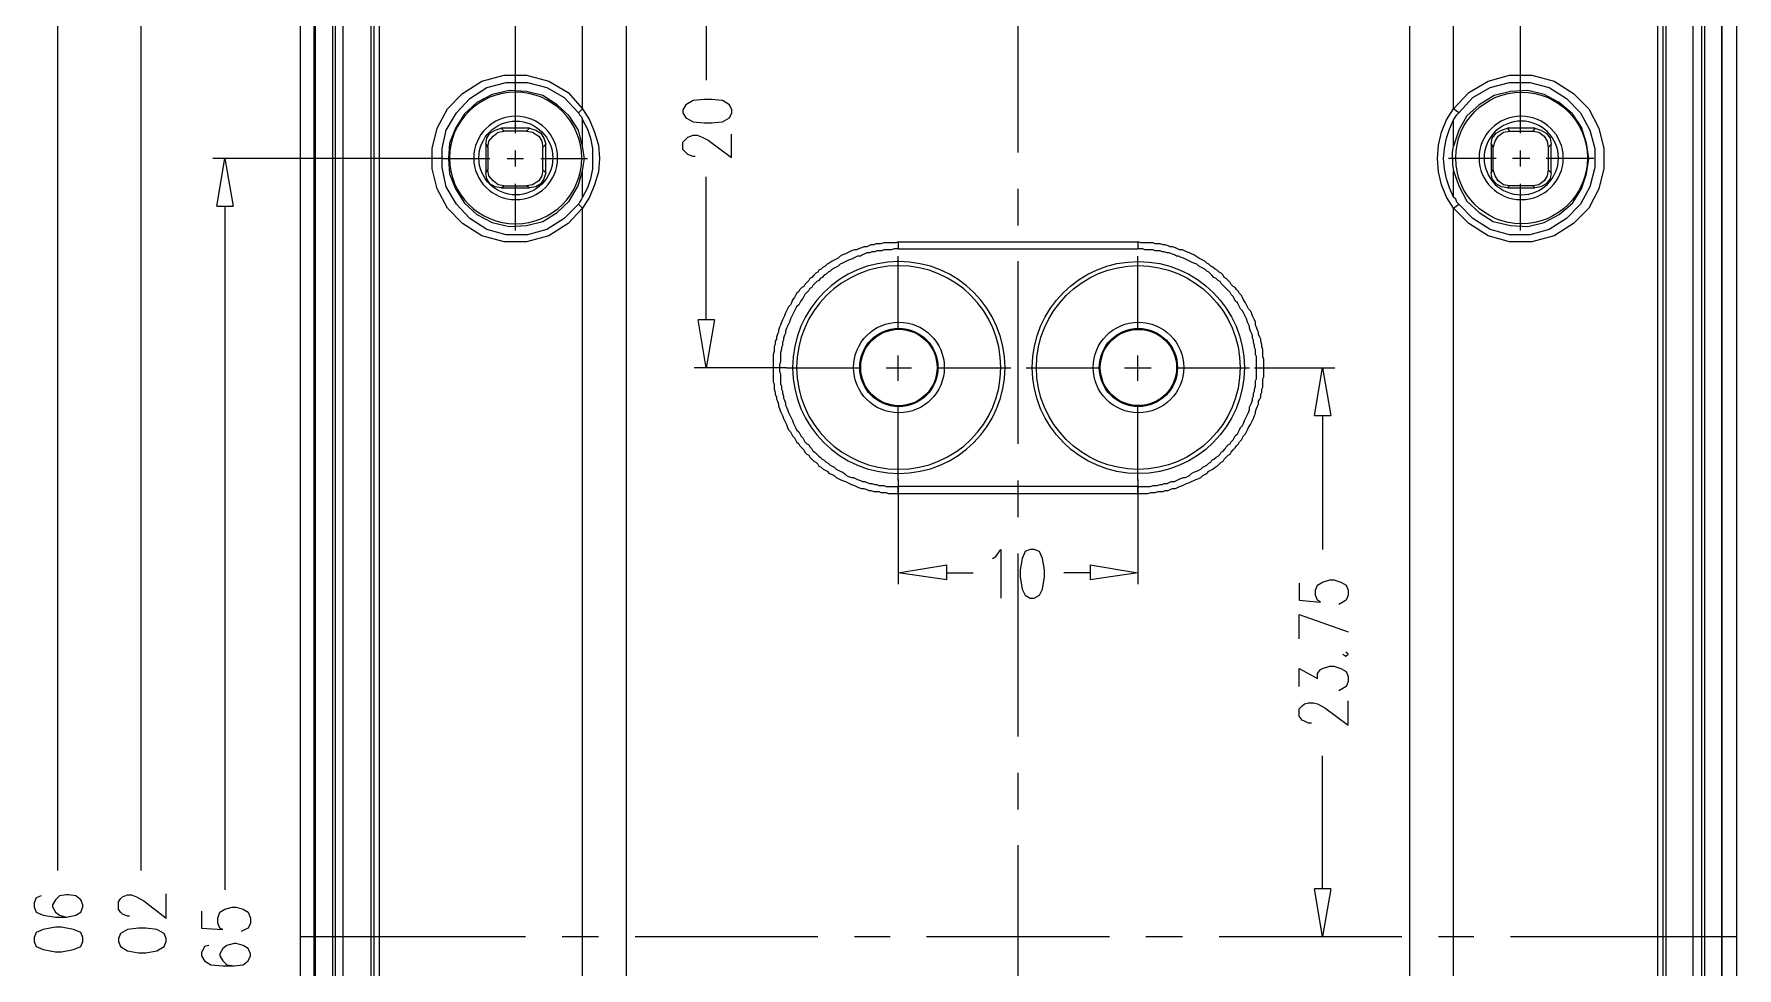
# Model space of a CAD drawing. Header units: millimetres. Extents: x 9 to 367, y 9 to 251.
# Drawn here: x 294.1 to 365.1, y 168.5 to 207.4 of the extents above; entities that cross this region are included whole.
import ezdxf

# ---------------------------------------------------------------- set-up
doc = ezdxf.new("R2010")
doc.units = ezdxf.units.MM
doc.layers.add('图层 1', color=7, linetype='Continuous')

msp = doc.modelspace()

# ---------------------------------------------------------------- linework, layer by layer
at = {"layer": '图层 1', "color": 3, "lineweight": 5}
for points in [[(314.197859, 205.231929), (314.197859, 241.045929)], [(356.107824, 205.231929), (356.107824, 241.045929)], [(295.10549, 220.683702), (295.10549, 172.550702)], [(298.577141, 218.693965), (298.577141, 172.550631)], [(322.156737, 211.454965), (322.156737, 205.485965)], [(311.192369, 202.226227), (301.582702, 202.226227)], [(301.752141, 200.236702), (302.090808, 202.226369)], [(302.090772, 202.226227), (302.429439, 200.236561)], [(322.156737, 195.495404), (322.156737, 201.464404)], [(301.752141, 200.236702), (302.429474, 200.236702)], [(302.090772, 200.236702), (302.090772, 171.746369)], [(322.495404, 195.495404), (321.818071, 195.495404)], [(322.156737, 193.505667), (321.818071, 195.495333)], [(322.495404, 195.495404), (322.156737, 193.505737)], [(325.500894, 193.505667), (321.648561, 193.505667)], [(345.016667, 193.505667), (348.360647, 193.505667)], [(347.514369, 191.515965), (347.853035, 193.505631)], [(347.853, 193.505667), (348.191667, 191.516)], [(347.514369, 191.515965), (348.191702, 191.515965)], [(347.853, 191.515965), (347.853, 185.927965)], [(330.157631, 188.848929), (330.157631, 184.488596)], [(340.148404, 188.848929), (340.148404, 184.488596)], [(330.157631, 184.954263), (332.189631, 185.292929)], [(332.189526, 184.657965), (332.189526, 185.292965)], [(338.158526, 185.292894), (340.148545, 184.954228)], [(338.158526, 185.292894), (338.158526, 184.657894)], [(332.189526, 184.657965), (330.157526, 184.954298)], [(332.189526, 184.954263), (333.290192, 184.954263)], [(338.158526, 184.954263), (337.057859, 184.954263)], [(340.148404, 184.954263), (338.158384, 184.657929)], [(347.853, 171.788667), (347.853, 177.334333)], [(348.191667, 171.788667), (347.514333, 171.788667)], [(347.853, 169.798929), (347.514333, 171.788596)], [(348.191667, 171.788667), (347.853, 169.799)], [(345.016667, 169.798929), (348.360647, 169.798929)]]:
    msp.add_lwpolyline(points, dxfattribs=at)
at = {"layer": '图层 1', "color": 7, "lineweight": 25}
for points in [[(305.223404, 222.503894), (305.223404, 117.051561)], [(305.815965, 117.051596), (305.815965, 222.503929)], [(305.858333, 117.051596), (305.858333, 222.503929)], [(306.578, 222.503894), (306.578, 117.051561)], [(306.705141, 117.051596), (306.705141, 222.503929)], [(307.001404, 222.503894), (307.001404, 117.051561)], [(308.186526, 117.051596), (308.186526, 222.503929)], [(362.161526, 222.503894), (362.161526, 117.051561)], [(363.304596, 117.051596), (363.304596, 222.503929)], [(363.643263, 222.503894), (363.643263, 117.051561)], [(363.770404, 222.503894), (363.770404, 117.051561)], [(364.490071, 117.051596), (364.490071, 222.503929)], [(364.490071, 222.503894), (364.490071, 117.051561)], [(365.125, 117.051596), (365.125, 222.503929)], [(308.313667, 117.856035), (308.313667, 221.742035)], [(308.525192, 221.742035), (308.525192, 117.856035)], [(361.822859, 117.856035), (361.822859, 221.742035)], [(362.034737, 221.742035), (362.034737, 117.856035)], [(316.991859, 204.300702), (316.991859, 218.059035)], [(318.812227, 218.059035), (318.812227, 121.496702)], [(351.493808, 121.496808), (351.493808, 218.059141)], [(353.313824, 204.300702), (353.313824, 218.059035)], [(311.996808, 204.935631), (312.800788, 205.443631), (313.732474, 205.697631), (314.663808, 205.697631), (315.594788, 205.443631), (316.399122, 204.977965), (316.991788, 204.300631)], [(312.293071, 204.723929), (313.012737, 205.189596), (313.816718, 205.401263), (314.706071, 205.401263), (315.510404, 205.189596), (316.230071, 204.766263), (316.822737, 204.131263)], [(353.313824, 204.300702), (353.949176, 204.978035), (354.753157, 205.443702), (355.64251, 205.697702), (356.57349, 205.697702), (357.505176, 205.443702), (358.309157, 204.935702), (358.944157, 204.300702), (359.36749, 203.496369), (359.57951, 202.649702), (359.57951, 201.803035), (359.36749, 200.956369), (358.944157, 200.152035), (358.309157, 199.517035)], [(353.525702, 204.131369), (354.118369, 204.766369), (354.838035, 205.189702), (355.642369, 205.401369), (356.488682, 205.401369), (357.293369, 205.189702), (358.013035, 204.724035), (358.605349, 204.131369), (358.986349, 203.411702), (359.198369, 202.649702), (359.198369, 201.845369), (358.986349, 201.041035), (358.605349, 200.321369), (358.013035, 199.728702)], [(316.991859, 200.151965), (316.399192, 199.516965), (315.594859, 199.008965), (314.663526, 198.754965), (313.732545, 198.754965), (312.800859, 199.008965), (311.996878, 199.516965), (311.361526, 200.151965), (310.938545, 200.956298), (310.726526, 201.802965), (310.726526, 202.649631), (310.938545, 203.496298), (311.361526, 204.300631), (311.996878, 204.935631)], [(316.822702, 200.321263), (316.230035, 199.728596), (315.510369, 199.262929), (314.706035, 199.051263), (313.816683, 199.051263), (313.012702, 199.262929), (312.293035, 199.728596), (311.742702, 200.321263), (311.319016, 201.040929), (311.150035, 201.845263), (311.150035, 202.649596), (311.319016, 203.411596), (311.742702, 204.131263), (312.293035, 204.723929)], [(316.991859, 202.734227), (316.822878, 203.411561), (316.441526, 204.004227), (315.933526, 204.469894), (315.340859, 204.850894), (314.663526, 205.020227), (313.943859, 205.062561), (313.224192, 204.893227), (312.589545, 204.554561), (312.081192, 204.088894), (311.700192, 203.496227), (311.446192, 202.861227), (311.403859, 202.226227)], [(358.944157, 202.226227), (358.859843, 202.861227), (358.647824, 203.538561), (358.266824, 204.088894), (357.716843, 204.554561), (357.081843, 204.893227), (356.40451, 205.062561), (355.684843, 205.020227), (355.00751, 204.850894), (354.372157, 204.469894), (353.86451, 204.004227), (353.525843, 203.411561), (353.313824, 202.734227)], [(316.822702, 204.131369), (316.991682, 204.300702)], [(316.822702, 204.131369), (316.865035, 204.046702), (316.949349, 203.962035), (316.991682, 203.835035)], [(316.991859, 204.300702), (317.288545, 203.835035), (317.499859, 203.327035), (317.669192, 202.776702), (317.711526, 202.226369), (317.669192, 201.676035), (317.499859, 201.125702), (317.288545, 200.617702), (316.991859, 200.152035)], [(316.991859, 203.834929), (317.203878, 203.453929), (317.330526, 203.072929), (317.415192, 202.649596), (317.415192, 202.226263), (317.415192, 201.802929), (317.330526, 201.379596), (317.203878, 200.998596), (316.991859, 200.617596)], [(316.991859, 202.734227), (316.991859, 203.834894)], [(353.313824, 200.151965), (353.01749, 200.617631), (352.806176, 201.125631), (352.678824, 201.675965), (352.63649, 202.226298), (352.678824, 202.776631), (352.806176, 203.326965), (353.01749, 203.834965), (353.313824, 204.300631)], [(353.313824, 200.617561), (353.144843, 200.998561), (353.01749, 201.379561), (352.932824, 201.802894), (352.890843, 202.226227), (352.932824, 202.649561), (353.01749, 203.072894), (353.144843, 203.453894), (353.313824, 203.834894)], [(353.525702, 204.131369), (353.313682, 204.300702)], [(353.313824, 203.834929), (353.39849, 203.961929), (353.440824, 204.046596), (353.525843, 204.131263)], [(353.313824, 202.734227), (353.313824, 203.834894)], [(312.970404, 202.818965), (313.012737, 203.072965), (313.139384, 203.284631), (313.351404, 203.411631), (313.605404, 203.496298)], [(313.055141, 202.692035), (313.097122, 202.946035), (313.266808, 203.157702), (313.478122, 203.327035), (313.732474, 203.369369)], [(313.605333, 203.496263), (313.732333, 203.369263)], [(314.790772, 203.496263), (313.605439, 203.496263)], [(314.663667, 203.369333), (313.732333, 203.369333)], [(314.663667, 203.369333), (314.917667, 203.327), (315.171667, 203.157667), (315.298667, 202.946), (315.341, 202.692)], [(314.790772, 203.496263), (314.663772, 203.369263)], [(314.790772, 203.496263), (315.044772, 203.411596), (315.256086, 203.284596), (315.383439, 203.072929), (315.468106, 202.818929)], [(354.880333, 202.818965), (354.922667, 203.072965), (355.092, 203.284631), (355.303667, 203.411631), (355.557667, 203.496298)], [(354.965071, 202.692035), (355.049384, 202.946035), (355.176737, 203.157702), (355.388404, 203.327035), (355.642404, 203.369369)], [(355.557631, 203.496263), (355.642298, 203.369263)], [(356.700702, 203.496263), (355.557702, 203.496263)], [(355.642369, 203.369333), (356.616035, 203.369333)], [(356.615965, 203.369333), (356.869965, 203.327), (357.081631, 203.157667), (357.208631, 202.946), (357.250965, 202.692)], [(356.700702, 203.496263), (356.616035, 203.369263)], [(356.700702, 203.496263), (356.954702, 203.411596), (357.166016, 203.284596), (357.335702, 203.072929), (357.378035, 202.818929)], [(312.970404, 202.818965), (313.055071, 202.691965)], [(312.970404, 202.818965), (312.970404, 201.633631)], [(313.055141, 202.692035), (313.055141, 201.760702)], [(315.340965, 201.760631), (315.340965, 202.691965)], [(315.468071, 202.818965), (315.341071, 202.691965)], [(315.468071, 201.633702), (315.468071, 202.819035)], [(317.076596, 202.226227), (317.034263, 202.480227), (316.991929, 202.734227)], [(353.271808, 202.226227), (353.271808, 202.480227), (353.313788, 202.734227)], [(354.880333, 202.818965), (354.965, 202.691965)], [(354.880333, 202.818965), (354.880333, 201.633631)], [(354.965071, 201.760631), (354.965071, 202.691965)], [(357.250894, 202.692035), (357.250894, 201.760702)], [(357.378, 202.818965), (357.251, 202.691965)], [(357.378, 201.633702), (357.378, 202.819035)], [(311.403894, 202.226227), (311.446227, 201.591227), (311.700227, 200.956227), (312.081227, 200.363561), (312.589227, 199.897894), (313.224227, 199.559227), (313.943894, 199.389894), (314.663561, 199.432227), (315.340894, 199.601561), (315.933561, 199.982561), (316.441561, 200.448227), (316.822561, 201.083227), (316.991894, 201.718227)], [(313.605333, 200.998596), (313.351333, 201.040929), (313.139667, 201.167929), (313.012667, 201.379596), (312.970333, 201.633596)], [(312.970404, 201.633702), (313.055071, 201.760702)], [(313.732439, 201.083333), (313.478086, 201.125667), (313.266772, 201.295), (313.097086, 201.506667), (313.055106, 201.760667)], [(315.340965, 201.760631), (315.298631, 201.506631), (315.171984, 201.294965), (314.917631, 201.125631), (314.663631, 201.083298)], [(315.468071, 201.633702), (315.383404, 201.379702), (315.256051, 201.168035), (315.044737, 201.041035), (314.790737, 200.998702)], [(315.468071, 201.633702), (315.341071, 201.760702)], [(316.991859, 201.718263), (317.034192, 201.972263), (317.076526, 202.226263)], [(316.991859, 200.617561), (316.991859, 201.718228)], [(353.271808, 202.226227), (353.271808, 201.972227), (353.313788, 201.718227)], [(353.313824, 201.718263), (353.525843, 201.083263), (353.86451, 200.448263), (354.372157, 199.982596), (354.965176, 199.601596), (355.684843, 199.432263), (356.40451, 199.389929), (357.081843, 199.559263), (357.71649, 199.897929), (358.266824, 200.363596), (358.647824, 200.956263), (358.859843, 201.591263), (358.944157, 202.226263)], [(353.313824, 200.617561), (353.313824, 201.718228)], [(355.557631, 200.998596), (355.303631, 201.040929), (355.091965, 201.167929), (354.922631, 201.379596), (354.880298, 201.633596)], [(354.880333, 201.633702), (354.965, 201.760702)], [(355.642369, 201.083333), (355.388369, 201.125667), (355.176702, 201.295), (355.049349, 201.506667), (354.965035, 201.760667)], [(357.250894, 201.760631), (357.208561, 201.506631), (357.081914, 201.294965), (356.869894, 201.125631), (356.615894, 201.083298)], [(357.378, 201.633702), (357.335667, 201.379702), (357.165981, 201.168035), (356.954667, 201.041035), (356.700667, 200.998702)], [(357.378, 201.633702), (357.251, 201.760702)], [(313.605333, 200.998596), (313.732333, 201.083263)], [(313.605333, 200.998596), (314.790667, 200.998596)], [(313.732439, 201.083333), (314.663772, 201.083333)], [(314.790772, 200.998596), (314.663772, 201.083263)], [(355.557631, 200.998596), (355.642298, 201.083263)], [(355.557631, 200.998596), (356.700631, 200.998596)], [(356.615965, 201.083333), (355.642298, 201.083333)], [(356.700702, 200.998596), (356.616035, 201.083263)], [(316.991859, 200.617561), (316.949526, 200.532894), (316.865212, 200.405894), (316.822878, 200.321227)], [(316.991859, 200.151965), (316.822878, 200.321298)], [(353.525702, 200.321263), (353.441035, 200.405929), (353.398702, 200.532929), (353.313682, 200.617596)], [(353.313824, 200.151965), (353.525843, 200.321298)], [(358.012929, 199.728737), (357.293263, 199.263071), (356.488929, 199.051404), (355.642263, 199.051404), (354.837929, 199.263071), (354.118263, 199.728737), (353.525596, 200.321404)], [(316.991859, 139.403737), (316.991859, 200.152071)], [(353.313824, 139.403737), (353.313824, 200.152071)], [(358.309227, 199.517035), (357.505247, 199.009035), (356.573561, 198.755035), (355.642227, 198.755035), (354.753227, 199.009035), (353.949247, 199.517035), (353.313894, 200.152035)], [(330.157631, 198.754965), (330.072965, 198.712631), (329.945965, 198.712631), (329.861298, 198.712631), (329.734298, 198.712631), (329.649631, 198.712631), (329.564965, 198.712631), (329.437965, 198.670298), (329.353298, 198.670298), (329.226298, 198.670298), (329.141631, 198.627965), (329.014631, 198.627965), (328.930317, 198.585631), (328.845298, 198.543298), (328.718298, 198.543298), (328.633631, 198.500965), (328.506631, 198.458631), (328.421965, 198.416298), (328.337298, 198.416298), (328.210298, 198.373965), (328.125631, 198.331631), (328.040965, 198.289298), (327.956298, 198.246965), (327.829298, 198.204631), (327.744631, 198.162298), (327.659965, 198.077631), (327.575298, 198.035298), (327.490631, 197.992965), (327.405965, 197.950631), (327.278965, 197.865965), (327.194298, 197.823631), (327.109631, 197.738965), (327.024965, 197.696631), (326.940298, 197.611965), (326.855631, 197.569631), (326.813651, 197.484965), (326.728631, 197.442631), (326.643965, 197.357965), (326.559298, 197.273298), (326.474631, 197.230965), (326.432298, 197.146298), (326.347631, 197.061631), (326.262965, 196.976965), (326.220631, 196.892298), (326.135965, 196.849965), (326.051298, 196.765298), (326.008965, 196.680631), (325.924298, 196.595965), (325.881965, 196.511298), (325.839631, 196.426631), (325.755317, 196.341965), (325.712631, 196.214965), (325.670298, 196.130298), (325.585631, 196.045631), (325.543298, 195.960965), (325.500965, 195.876298), (325.458631, 195.791631), (325.416298, 195.664631), (325.373965, 195.579965), (325.331631, 195.495298), (325.289298, 195.410631), (325.246965, 195.283631), (325.204631, 195.198965), (325.162298, 195.071965), (325.162298, 194.987298), (325.119965, 194.902631), (325.077631, 194.775631), (325.077631, 194.690965), (325.035298, 194.606298), (325.035298, 194.479298), (324.992965, 194.394631), (324.992965, 194.267631), (324.992965, 194.182965), (324.950631, 194.055965), (324.950631, 193.971298), (324.950631, 193.844298), (324.950631, 193.759631), (324.950631, 193.632631), (324.950631, 193.547965), (324.950631, 193.420965), (324.950631, 193.336298), (324.950631, 193.251631), (324.950631, 193.124631), (324.950631, 193.039965), (324.950631, 192.912965), (324.992965, 192.828298), (324.992965, 192.701298), (324.992965, 192.616631), (325.035298, 192.489631), (325.035298, 192.404965), (325.077631, 192.277965), (325.077631, 192.193298), (325.119965, 192.108631), (325.162298, 191.981631), (325.162298, 191.896965), (325.204631, 191.812298), (325.246965, 191.685298), (325.289298, 191.600631), (325.331631, 191.515965), (325.373965, 191.388965), (325.416298, 191.304298), (325.458631, 191.219631), (325.500965, 191.134965), (325.543298, 191.007965), (325.585631, 190.923298), (325.670298, 190.838631), (325.712631, 190.753965), (325.755317, 190.669298), (325.839631, 190.584631), (325.881965, 190.499965), (325.924298, 190.415298), (326.008965, 190.330631), (326.051298, 190.245965), (326.135965, 190.161298), (326.220631, 190.076631), (326.262965, 189.991965), (326.347631, 189.907298), (326.432298, 189.864965), (326.474631, 189.780298), (326.559298, 189.695631), (326.643965, 189.610965), (326.728631, 189.568631), (326.813651, 189.483965), (326.855631, 189.399298), (326.940298, 189.356965), (327.024965, 189.272298), (327.109631, 189.229965), (327.194298, 189.187631), (327.278965, 189.102965), (327.405965, 189.060631), (327.490631, 189.018298), (327.575298, 188.933631), (327.659965, 188.891298), (327.744631, 188.848965), (327.829298, 188.806631), (327.956298, 188.764298), (328.040965, 188.721965), (328.125631, 188.679631), (328.210298, 188.637298), (328.337298, 188.594965), (328.421965, 188.552631), (328.506631, 188.510298), (328.633631, 188.467965), (328.718298, 188.467965), (328.845298, 188.425631), (328.930317, 188.383298), (329.014631, 188.383298), (329.141631, 188.340965), (329.226298, 188.340965), (329.353298, 188.340965), (329.437965, 188.298631), (329.564965, 188.298631), (329.649631, 188.298631), (329.734298, 188.256298), (329.861298, 188.256298), (329.945965, 188.256298), (330.072965, 188.256298), (330.157631, 188.256298)], [(330.157631, 198.458702), (330.072965, 198.458702), (329.988651, 198.458702), (329.861298, 198.416369), (329.776631, 198.416369), (329.649631, 198.416369), (329.564965, 198.416369), (329.480298, 198.374035), (329.353298, 198.374035), (329.268631, 198.374035), (329.183965, 198.331702), (329.056965, 198.331702), (328.972298, 198.289369), (328.845298, 198.289369), (328.760631, 198.247035), (328.675965, 198.204702), (328.591298, 198.162369), (328.464298, 198.162369), (328.379631, 198.120035), (328.294965, 198.077702), (328.210298, 198.035369), (328.083298, 197.993035), (327.998631, 197.950702), (327.913965, 197.908369), (327.829298, 197.866035), (327.744631, 197.823702), (327.659965, 197.739035), (327.575298, 197.696702), (327.490631, 197.654369), (327.405965, 197.612035), (327.321298, 197.527369), (327.236631, 197.485035), (327.151965, 197.400369), (327.067298, 197.358035), (326.982631, 197.273369), (326.897965, 197.231035), (326.855631, 197.146369), (326.770965, 197.104035), (326.686298, 197.019369), (326.601631, 196.934702), (326.559298, 196.850035), (326.474631, 196.807702), (326.432298, 196.723035), (326.347631, 196.638369), (326.262965, 196.553702), (326.220631, 196.469035), (326.178298, 196.384369), (326.093631, 196.299702), (326.051298, 196.215035), (326.008965, 196.130369), (325.924298, 196.045702), (325.881965, 195.961035), (325.839631, 195.876369), (325.797298, 195.791702), (325.755317, 195.707035), (325.712631, 195.622369), (325.670298, 195.537702), (325.627965, 195.410702), (325.585631, 195.326035), (325.543298, 195.241369), (325.500965, 195.156702), (325.458631, 195.029702), (325.458631, 194.945035), (325.416298, 194.860369), (325.373965, 194.733369), (325.373965, 194.648702), (325.331631, 194.564035), (325.331631, 194.437035), (325.289298, 194.352369), (325.289298, 194.267702), (325.246965, 194.140702), (325.246965, 194.056035), (325.246965, 193.971369), (325.246965, 193.844369), (325.246965, 193.759702), (325.204631, 193.632702), (325.204631, 193.548035), (325.204631, 193.463369), (325.204631, 193.336369), (325.246965, 193.251702), (325.246965, 193.124702), (325.246965, 193.040035), (325.246965, 192.955369), (325.246965, 192.828369), (325.289298, 192.743702), (325.289298, 192.616702), (325.331631, 192.532035), (325.331631, 192.447369), (325.373965, 192.320369), (325.373965, 192.235702), (325.416298, 192.151035), (325.458631, 192.024035), (325.458631, 191.939369), (325.500965, 191.854702), (325.543298, 191.770035), (325.585631, 191.643035), (325.627965, 191.558369), (325.670298, 191.473702), (325.712631, 191.389035), (325.755317, 191.304369), (325.797298, 191.177369), (325.839631, 191.092702), (325.881965, 191.008035), (325.924298, 190.923369), (326.008965, 190.838702), (326.051298, 190.754035), (326.093631, 190.669369), (326.178298, 190.584702), (326.220631, 190.500035), (326.262965, 190.415369), (326.347631, 190.330702), (326.432298, 190.288369), (326.474631, 190.203702), (326.559298, 190.119035), (326.601631, 190.034369), (326.686298, 189.992035), (326.770965, 189.907369), (326.855631, 189.822702), (326.897965, 189.780369), (326.982631, 189.695702), (327.067298, 189.653369), (327.151965, 189.568702), (327.236631, 189.526369), (327.321298, 189.441702), (327.405965, 189.399369), (327.490631, 189.357035), (327.575298, 189.272369), (327.659965, 189.230035), (327.744631, 189.187702), (327.829298, 189.145369), (327.913965, 189.103035), (327.998631, 189.018369), (328.083298, 188.976035), (328.210298, 188.933702), (328.294965, 188.933702), (328.379631, 188.891369), (328.464298, 188.849035), (328.591298, 188.806702), (328.675965, 188.764369), (328.760631, 188.764369), (328.845298, 188.722035), (328.972298, 188.679702), (329.056965, 188.679702), (329.183965, 188.637369), (329.268631, 188.637369), (329.353298, 188.595035), (329.480298, 188.595035), (329.564965, 188.595035), (329.649631, 188.552702), (329.776631, 188.552702), (329.861298, 188.552702), (329.988651, 188.552702), (330.072965, 188.552702), (330.157631, 188.552702)], [(330.157631, 198.754965), (340.148298, 198.754965)], [(330.157631, 198.754965), (330.157631, 198.458631)], [(330.157631, 198.458702), (340.148298, 198.458702)], [(340.148404, 188.256369), (340.275051, 188.256369), (340.360071, 188.256369), (340.487071, 188.256369), (340.571737, 188.256369), (340.698737, 188.298702), (340.783404, 188.298702), (340.868071, 188.298702), (340.994718, 188.341035), (341.079737, 188.341035), (341.206737, 188.341035), (341.291051, 188.383369), (341.418404, 188.383369), (341.503071, 188.425702), (341.587737, 188.468035), (341.714384, 188.468035), (341.799404, 188.510369), (341.884071, 188.552702), (342.010718, 188.595035), (342.095737, 188.637369), (342.180404, 188.679702), (342.307404, 188.722035), (342.391718, 188.764369), (342.476737, 188.806702), (342.561404, 188.849035), (342.688404, 188.891369), (342.772718, 188.933702), (342.857737, 189.018369), (342.942404, 189.060702), (343.027071, 189.103035), (343.111384, 189.187702), (343.196404, 189.230035), (343.281071, 189.272369), (343.365737, 189.357035), (343.450051, 189.399369), (343.535071, 189.484035), (343.619737, 189.568702), (343.704404, 189.611035), (343.746737, 189.695702), (343.831051, 189.780369), (343.916071, 189.865035), (344.000737, 189.907369), (344.043071, 189.992035), (344.127384, 190.076702), (344.212404, 190.161369), (344.254737, 190.246035), (344.339404, 190.330702), (344.381737, 190.415369), (344.466051, 190.500035), (344.508384, 190.584702), (344.550718, 190.669369), (344.635737, 190.754035), (344.678071, 190.838702), (344.720404, 190.923369), (344.762737, 191.008035), (344.847051, 191.135035), (344.889384, 191.219702), (344.932071, 191.304369), (344.974404, 191.389035), (345.016737, 191.516035), (345.059071, 191.600702), (345.059071, 191.685369), (345.101404, 191.812369), (345.143737, 191.897035), (345.185718, 191.981702), (345.185718, 192.108702), (345.228051, 192.193369), (345.270737, 192.278035), (345.270737, 192.405035), (345.313071, 192.489702), (345.313071, 192.616702), (345.355404, 192.701369), (345.355404, 192.828369), (345.355404, 192.913035), (345.355404, 193.040035), (345.397737, 193.124702), (345.397737, 193.251702), (345.397737, 193.336369), (345.397737, 193.421035), (345.397737, 193.548035), (345.397737, 193.632702), (345.397737, 193.759702), (345.397737, 193.844369), (345.355404, 193.971369), (345.355404, 194.056035), (345.355404, 194.183035), (345.355404, 194.267702), (345.313071, 194.394702), (345.313071, 194.479369), (345.270737, 194.606369), (345.270737, 194.691035), (345.228051, 194.775702), (345.185718, 194.902702), (345.185718, 194.987369), (345.143737, 195.072035), (345.101404, 195.199035), (345.059071, 195.283702), (345.059071, 195.410702), (345.016737, 195.495369), (344.974404, 195.580035), (344.932071, 195.664702), (344.889384, 195.791702), (344.847051, 195.876369), (344.762737, 195.961035), (344.720404, 196.045702), (344.678071, 196.130369), (344.635737, 196.215035), (344.550718, 196.342035), (344.508384, 196.426702), (344.466051, 196.511369), (344.381737, 196.596035), (344.339404, 196.680702), (344.254737, 196.765369), (344.212404, 196.850035), (344.127384, 196.892369), (344.043071, 196.977035), (344.000737, 197.061702), (343.916071, 197.146369), (343.831051, 197.231035), (343.746737, 197.273369), (343.704404, 197.358035), (343.619737, 197.442702), (343.535071, 197.485035), (343.450051, 197.569702), (343.365737, 197.612035), (343.281071, 197.696702), (343.196404, 197.739035), (343.111384, 197.823702), (343.027071, 197.866035), (342.942404, 197.950702), (342.857737, 197.993035), (342.772718, 198.035369), (342.688404, 198.077702), (342.561404, 198.162369), (342.476737, 198.204702), (342.391718, 198.247035), (342.307404, 198.289369), (342.180404, 198.331702), (342.095737, 198.374035), (342.010718, 198.416369), (341.884071, 198.416369), (341.799404, 198.458702), (341.714384, 198.501035), (341.587737, 198.543369), (341.503071, 198.543369), (341.418404, 198.585702), (341.291051, 198.628035), (341.206737, 198.628035), (341.079737, 198.670369), (340.994718, 198.670369), (340.868071, 198.670369), (340.783404, 198.712702), (340.698737, 198.712702), (340.571737, 198.712702), (340.487071, 198.712702), (340.360071, 198.712702), (340.275051, 198.712702), (340.148404, 198.755035)], [(340.148404, 198.754965), (340.148404, 198.458631)], [(340.148404, 188.552667), (340.275051, 188.552667), (340.360071, 188.552667), (340.444737, 188.552667), (340.571737, 188.552667), (340.656051, 188.552667), (340.783404, 188.595), (340.868071, 188.595), (340.952384, 188.595), (341.079737, 188.637333), (341.164404, 188.637333), (341.249071, 188.679667), (341.375718, 188.679667), (341.460737, 188.722), (341.545404, 188.764333), (341.672051, 188.764333), (341.757071, 188.806667), (341.841737, 188.849), (341.926404, 188.891333), (342.053051, 188.933667), (342.138071, 188.933667), (342.222737, 188.976), (342.307404, 189.018333), (342.391718, 189.103), (342.476737, 189.145333), (342.603737, 189.187667), (342.688404, 189.23), (342.772718, 189.272333), (342.857737, 189.357), (342.942404, 189.399333), (343.027071, 189.441667), (343.111384, 189.526333), (343.196404, 189.568667), (343.238737, 189.653333), (343.323404, 189.695667), (343.407718, 189.780333), (343.492384, 189.822667), (343.577404, 189.907333), (343.619737, 189.992), (343.704404, 190.034333), (343.788718, 190.119), (343.831051, 190.203667), (343.916071, 190.288333), (344.000737, 190.330667), (344.043071, 190.415333), (344.127384, 190.5), (344.169718, 190.584667), (344.212404, 190.669333), (344.297071, 190.754), (344.339404, 190.838667), (344.381737, 190.923333), (344.424071, 191.008), (344.508384, 191.092667), (344.550718, 191.177333), (344.593404, 191.304333), (344.635737, 191.389), (344.678071, 191.473667), (344.720404, 191.558333), (344.762737, 191.643), (344.805071, 191.77), (344.805071, 191.854667), (344.847051, 191.939333), (344.889384, 192.024), (344.932071, 192.151), (344.932071, 192.235667), (344.974404, 192.320333), (344.974404, 192.447333), (345.016737, 192.532), (345.016737, 192.616667), (345.059071, 192.743667), (345.059071, 192.828333), (345.059071, 192.955333), (345.101404, 193.04), (345.101404, 193.124667), (345.101404, 193.251667), (345.101404, 193.336333), (345.101404, 193.463333), (345.101404, 193.548), (345.101404, 193.632667), (345.101404, 193.759667), (345.101404, 193.844333), (345.101404, 193.971333), (345.059071, 194.056), (345.059071, 194.140667), (345.059071, 194.267667), (345.016737, 194.352333), (345.016737, 194.437), (344.974404, 194.564), (344.974404, 194.648667), (344.932071, 194.733333), (344.932071, 194.860333), (344.889384, 194.945), (344.847051, 195.029667), (344.805071, 195.156667), (344.805071, 195.241333), (344.762737, 195.326), (344.720404, 195.410667), (344.678071, 195.537667), (344.635737, 195.622333), (344.593404, 195.707), (344.550718, 195.791667), (344.508384, 195.876333), (344.424071, 195.961), (344.381737, 196.045667), (344.339404, 196.130333), (344.297071, 196.215), (344.212404, 196.299667), (344.169718, 196.384333), (344.127384, 196.469), (344.043071, 196.553667), (344.000737, 196.638333), (343.916071, 196.723), (343.831051, 196.807667), (343.788718, 196.85), (343.704404, 196.934667), (343.619737, 197.019333), (343.577404, 197.104), (343.492384, 197.146333), (343.407718, 197.231), (343.323404, 197.273333), (343.238737, 197.358), (343.196404, 197.400333), (343.111384, 197.485), (343.027071, 197.527333), (342.942404, 197.612), (342.857737, 197.654333), (342.772718, 197.696667), (342.688404, 197.739), (342.603737, 197.823667), (342.476737, 197.866), (342.391718, 197.908333), (342.307404, 197.950667), (342.222737, 197.993), (342.138071, 198.035333), (342.053051, 198.077667), (341.926404, 198.12), (341.841737, 198.162333), (341.757071, 198.162333), (341.672051, 198.204667), (341.545404, 198.247), (341.460737, 198.289333), (341.375718, 198.289333), (341.249071, 198.331667), (341.164404, 198.331667), (341.079737, 198.374), (340.952384, 198.374), (340.868071, 198.374), (340.783404, 198.416333), (340.656051, 198.416333), (340.571737, 198.416333), (340.444737, 198.416333), (340.360071, 198.458667), (340.275051, 198.458667), (340.148404, 198.458667)], [(330.157631, 188.256369), (330.157631, 188.552702)], [(330.157631, 188.256369), (340.148298, 188.256369)], [(340.148404, 188.552667), (330.157737, 188.552667)], [(340.148404, 188.256369), (340.148404, 188.552702)]]:
    msp.add_lwpolyline(points, dxfattribs=at)
at = {"layer": '图层 1', "color": 1, "lineweight": 25}
for points in [[(335.153, 202.480333), (335.153, 210.100333)], [(314.197859, 203.284561), (314.197859, 205.231894)], [(356.107824, 203.284561), (356.107824, 205.231894)], [(314.197859, 201.887596), (314.197859, 202.564929)], [(356.107824, 201.887596), (356.107824, 202.564929)], [(311.192369, 202.226227), (313.139702, 202.226227)], [(313.859227, 202.226227), (314.536561, 202.226227)], [(315.256192, 202.226227), (317.203878, 202.226227)], [(355.091859, 202.226227), (353.102192, 202.226227)], [(356.488824, 202.226227), (355.769157, 202.226227)], [(359.156035, 202.226227), (357.166016, 202.226227)], [(314.197859, 199.220561), (314.197859, 201.167894)], [(335.153, 199.432263), (335.153, 200.956263)], [(356.107824, 199.220561), (356.107824, 201.167894)], [(330.157631, 195.114369), (330.157631, 198.162369)], [(340.148404, 195.114369), (340.148404, 198.162369)], [(335.153, 190.330667), (335.153, 197.950667)], [(330.157631, 192.955333), (330.157631, 194.013667)], [(340.148404, 192.955333), (340.148404, 194.013667)], [(325.500894, 193.505667), (328.549247, 193.505667)], [(329.64949, 193.505667), (330.707824, 193.505667)], [(331.808526, 193.505667), (334.856878, 193.505667)], [(335.491667, 193.505667), (338.539667, 193.505667)], [(339.597859, 193.505667), (340.698526, 193.505667)], [(341.756929, 193.505667), (344.805282, 193.505667)], [(330.157631, 188.806737), (330.157631, 191.897071)], [(340.148404, 188.806737), (340.148404, 191.897071)], [(335.153, 187.282631), (335.153, 188.806631)], [(335.153, 178.138667), (335.153, 185.758667)], [(335.153, 175.090596), (335.153, 176.614596)], [(335.153, 165.989), (335.153, 173.609)], [(305.223404, 169.798929), (314.621404, 169.798929)], [(316.145404, 169.798929), (317.669051, 169.798929)], [(319.193263, 169.798929), (326.813616, 169.798929)], [(328.337227, 169.798929), (329.818894, 169.798929)], [(331.343071, 169.798929), (338.963071, 169.798929)], [(340.487071, 169.798929), (342.010718, 169.798929)], [(343.534929, 169.798929), (351.155282, 169.798929)], [(352.678894, 169.798929), (354.160561, 169.798929)], [(355.684737, 169.798929), (365.125071, 169.798929)]]:
    msp.add_lwpolyline(points, dxfattribs=at)
at = {"layer": '图层 1', "color": 7, "lineweight": 5}
for points in [[(321.182824, 204.131369), (321.309824, 203.919702), (321.606157, 203.750369), (322.072176, 203.708035), (322.368157, 203.708035), (322.834176, 203.750369), (323.13051, 203.919702), (323.215176, 204.131369), (323.215176, 204.258369), (323.13051, 204.470035), (322.834176, 204.639369), (322.368157, 204.681702), (322.072176, 204.681702), (321.606157, 204.639369), (321.309824, 204.470035), (321.182824, 204.258369)], [(335.660824, 185.928), (335.449157, 185.843333), (335.322157, 185.547), (335.237843, 185.081333), (335.237843, 184.785), (335.322157, 184.277), (335.449157, 184.023), (335.660824, 183.896), (335.830157, 183.896), (336.041824, 184.023), (336.168824, 184.277), (336.253843, 184.785), (336.253843, 185.081333), (336.168824, 185.547), (336.041824, 185.843333), (335.830157, 185.928)], [(294.131929, 169.587227), (294.216596, 169.375561), (294.512929, 169.248561), (295.021282, 169.163894), (295.274929, 169.163894), (295.782929, 169.248561), (296.079616, 169.375561), (296.163929, 169.587227), (296.163929, 169.756561), (296.079616, 169.968227), (295.782929, 170.095227), (295.274929, 170.179894), (295.021282, 170.179894), (294.512929, 170.095227), (294.216596, 169.968227), (294.131929, 169.756561)], [(297.645561, 169.587227), (297.730227, 169.375561), (298.026561, 169.206227), (298.492227, 169.121561), (298.788561, 169.121561), (299.25458, 169.206227), (299.550561, 169.375561), (299.63558, 169.587227), (299.63558, 169.714227), (299.550561, 169.925894), (299.25458, 170.095227), (298.788561, 170.137561), (298.492227, 170.137561), (298.026561, 170.095227), (297.730227, 169.925894), (297.645561, 169.714227)]]:
    msp.add_lwpolyline(points, close=True, dxfattribs=at)
for points in [[(321.690965, 202.311), (321.606298, 202.311), (321.394631, 202.395667), (321.309965, 202.480333), (321.182965, 202.607333), (321.182965, 202.903667), (321.309965, 203.030667), (321.394631, 203.115333), (321.606298, 203.2), (321.775631, 203.2), (321.987298, 203.115333), (322.241298, 202.988333), (323.214965, 202.268667), (323.214965, 203.242333)], [(334.094667, 185.547), (334.221667, 185.631667), (334.433333, 185.928), (334.433333, 183.896)], [(346.879439, 184.531035), (346.879439, 183.811369), (347.768439, 183.726702), (347.641086, 183.811369), (347.556772, 184.023035), (347.556772, 184.234702), (347.641086, 184.446369), (347.853106, 184.573369), (348.149439, 184.658035), (348.318772, 184.658035), (348.615106, 184.573369), (348.826772, 184.446369), (348.911439, 184.234702), (348.911439, 184.023035), (348.826772, 183.811369), (348.69942, 183.726702), (348.530439, 183.642035)], [(346.879439, 182.202667), (346.879439, 183.218667), (348.911439, 182.499)], [(346.879439, 180.212929), (346.879439, 180.974929), (347.641086, 180.551596), (347.641086, 180.763263), (347.768439, 180.932596), (347.853106, 180.974929), (348.149439, 181.059596), (348.318772, 181.059596), (348.615106, 180.974929), (348.826772, 180.847929), (348.911439, 180.636263), (348.911439, 180.424596), (348.826772, 180.212929), (348.69942, 180.128263), (348.530439, 180.043596)], [(348.69949, 181.567561), (348.82649, 181.482894), (348.91151, 181.567561), (348.82649, 181.652227)], [(347.387227, 178.689), (347.26058, 178.689), (347.090894, 178.773667), (347.006227, 178.816), (346.87958, 178.985333), (346.87958, 179.281667), (347.006227, 179.408667), (347.090894, 179.493333), (347.26058, 179.535667), (347.471894, 179.535667), (347.641227, 179.493333), (347.937914, 179.324), (348.911228, 178.604333), (348.911228, 179.620333)], [(294.428192, 171.492369), (294.216526, 171.407702), (294.131859, 171.196035), (294.131859, 171.026702), (294.216526, 170.815035), (294.512859, 170.688035), (295.021212, 170.603369), (295.486526, 170.603369), (295.867526, 170.688035), (296.079545, 170.815035), (296.163859, 171.026702), (296.163859, 171.111369), (296.079545, 171.323035), (295.867526, 171.492369), (295.571192, 171.534702), (295.486526, 171.534702), (295.190192, 171.492369), (295.021212, 171.323035), (294.893859, 171.111369), (294.893859, 171.026702), (295.021212, 170.815035), (295.190192, 170.688035), (295.486526, 170.603369)], [(298.111333, 170.645561), (298.026667, 170.645561), (297.815, 170.730227), (297.730333, 170.814894), (297.645667, 170.941894), (297.645667, 171.238227), (297.730333, 171.365228), (297.815, 171.449894), (298.026667, 171.534561), (298.196, 171.534561), (298.407667, 171.449894), (298.704, 171.280561), (299.635333, 170.560894), (299.635333, 171.576894)], [(301.116859, 170.857263), (301.116859, 170.137596), (302.006212, 170.095263), (301.878859, 170.137596), (301.794545, 170.349263), (301.794545, 170.560929), (301.878859, 170.814929), (302.090878, 170.941929), (302.387212, 171.026596), (302.556192, 171.026596), (302.852878, 170.941929), (303.064545, 170.814929), (303.149212, 170.560929), (303.149212, 170.349263), (303.064545, 170.137596), (302.937192, 170.095263), (302.768212, 170.010596)], [(301.413474, 169.417894), (301.244141, 169.375561), (301.116788, 169.121561), (301.116788, 168.994561), (301.244141, 168.782894), (301.497788, 168.613561), (302.006141, 168.571228), (302.471808, 168.571228), (302.852808, 168.613561), (303.064474, 168.782894), (303.149141, 168.994561), (303.149141, 169.079228), (303.064474, 169.290894), (302.852808, 169.417894), (302.556122, 169.502561), (302.471808, 169.502561), (302.175122, 169.417894), (302.006141, 169.290894), (301.878788, 169.079228), (301.878788, 168.994561), (302.006141, 168.782894), (302.175122, 168.613561), (302.471808, 168.571228)]]:
    msp.add_lwpolyline(points, dxfattribs=at)
at = {"layer": '图层 1', "color": 7, "lineweight": 25}
for centre, radius in [((356.145324, 202.248982), 2.745934), ((314.216627, 202.248982), 1.539522), ((340.169218, 193.514662), 4.420306), ((340.166748, 193.514662), 4.247003), ((330.187864, 193.514662), 1.890095), ((340.174227, 193.514662), 1.88789), ((330.185113, 193.514839), 1.631685), ((330.186771, 193.514662), 1.591998), ((340.171299, 193.514839), 1.629569), ((340.173134, 193.514662), 1.589793)]:
    msp.add_circle(centre, radius, dxfattribs=at)
for centre, major_axis, ratio in [((314.206925, 202.248982), (2.760662, 0), 0.994377), ((314.211476, 202.249158), (1.749249, 0), 0.993647), ((356.128637, 202.249158), (1.756481, 0), 0.989556), ((356.133612, 202.248982), (1.549576, 0), 0.991577), ((330.183031, 193.514662), (4.42789, 0), 0.99753), ((330.180209, 193.514662), (4.255911, 0), 0.996809)]:
    msp.add_ellipse(centre, major_axis=major_axis, ratio=ratio, start_param=0, end_param=6.283185, dxfattribs=at)

doc.saveas('drawing.dxf')
